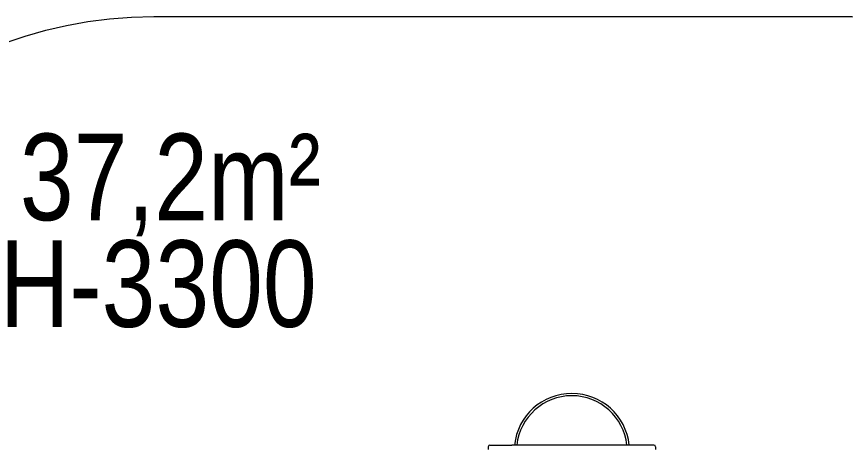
# Model space of a CAD drawing. Header units: millimetres. Extents: x -4565 to 4384, y -3113 to 3272.
# Drawn here: x -2570 to 304, y 1772 to 3272 of the extents above; entities that cross this region are included whole.
import ezdxf

# ---------------------------------------------------------------- set-up
doc = ezdxf.new("R2010")
doc.units = ezdxf.units.MM
for name, color, linetype in [('DIKOM_ЗОНА', 80, 'Continuous'), ('DIKOM_ОБЪЕКТ', 7, 'Continuous'), ('DIKOM_РАЗМЕР_ОБЪЕКТА', 7, 'Continuous')]:
    doc.layers.add(name, color=color, linetype=linetype)
doc.styles.add('style1', font='arial.ttf', dxfattribs={"width": 0.8})

msp = doc.modelspace()

# ---------------------------------------------------------------- linework, layer by layer
at = {"layer": 'DIKOM_ЗОНА', "color": 3, "lineweight": 15}
msp.add_lwpolyline([(-3594.157, 1772.063, -0.41421356), (-2094.157, 3272.063), (326.671, 3272.063, -0.49069884), (1294.606, 2020.863, 0.49069884), (1536.59, 1708.063), (3384.115, 1708.063, -0.41421356), (4384.115, 708.063), (4384.115, -1200.937, -0.41421356), (3384.115, -2200.937), (-2094.157, -2200.937, -0.41421356), (-3594.157, -700.937)], format="xyb", close=True, dxfattribs=at)
at = {"layer": 'DIKOM_ОБЪЕКТ', "color": 7, "linetype": 'Continuous', "lineweight": 15}
for p, q in [((-928.446, 1787.063), (-908.446, 1787.063)), ((-908.446, 1787.063), (-900.446, 1787.063)), ((-900.446, 1787.063), (-852.446, 1787.063)), ((-436.446, 1787.063), (-852.446, 1787.063)), ((-436.446, 1787.063), (-445.551, 1787.063)), ((-360.446, 1787.063), (-436.446, 1787.063)), ((-934.446, 1781.063), (-934.446, 1772.063)), ((-354.446, 1781.063), (-354.446, 1772.063))]:
    msp.add_line(p, q, dxfattribs=at)
for centre, radius, start, end in [((-644.446, 1766.063), 200, 6.027167, 173.972833), ((-644.446, 1766.063), 192, 6.279288, 173.720712), ((-928.446, 1781.063), 6, 90, 180), ((-360.446, 1781.063), 6, 0, 90)]:
    msp.add_arc(centre, radius, start, end, dxfattribs=at)

# ---------------------------------------------------------------- texts
at = {"layer": 'DIKOM_РАЗМЕР_ОБЪЕКТА', "char_height": 300, "width": 1252.54025, "attachment_point": 1, "style": 'style1'}
for s, insert in [('37,2m²', (-2558.447, 2866.306)), ('H-3300', (-2628.721, 2496.575))]:
    msp.add_mtext(s, dxfattribs=dict(at, insert=insert))

doc.saveas('drawing.dxf')
